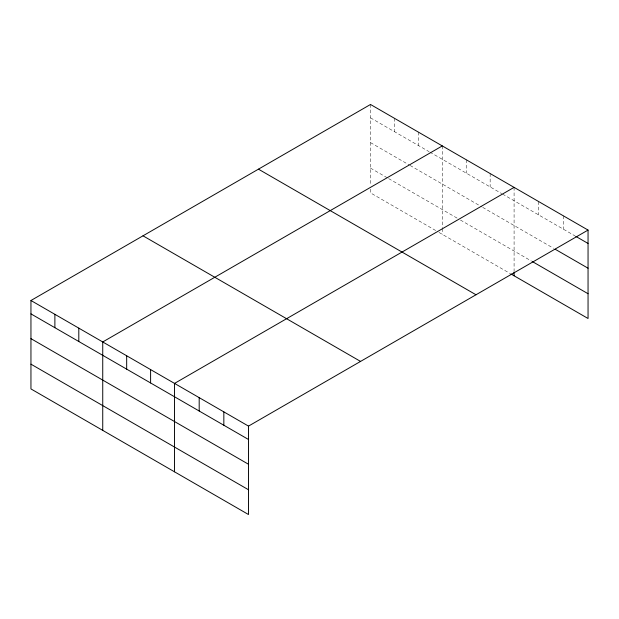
<?xml version="1.0" encoding="UTF-8"?>
<svg xmlns="http://www.w3.org/2000/svg" width="619" height="619" viewBox="0 0 619 619"><rect width="100%" height="100%" fill="white"/><g stroke="black" fill="none" stroke-linecap="round" stroke-linejoin="round"><path stroke-width="0.46" stroke-dasharray="3.1 2.32" d="M370.502 117.842L429.091 151.67M429.919 152.142L501.707 193.592M502.535 194.072L574.904 235.847M370.502 142.61L409.291 165.002M410.111 165.474L481.899 206.924M482.727 207.396L553.533 248.281M370.502 168.12L387.834 178.125M388.655 178.605L457.147 218.143M460.451 220.054L531.342 260.986M435.691 230.523L370.502 192.888L370.502 189.081M438.995 232.434L509.955 273.405M563.398 215.838L563.398 229.208M538.739 201.601L538.739 214.971M514.087 187.364L514.087 271.021M490.155 173.552L490.155 186.923M466.223 159.733L466.223 173.103M442.291 145.922L442.291 227.668M442.291 228.62L442.291 234.338M418.367 132.102L418.367 145.473M394.435 118.291L394.435 131.661M370.502 104.472L370.502 185.267"/><path stroke-width="0.93" d="M30.95 300.509L248.498 426.112L248.498 514.528L30.95 388.925L30.95 300.509L370.502 104.472L588.05 230.075L588.05 318.491L510.783 273.877M442.291 145.922L102.739 341.959L102.739 430.375M514.087 187.364L174.527 383.409L174.527 471.825M248.498 426.112L588.05 230.075M575.724 236.326L588.05 243.445M555.173 249.225L588.05 268.205M532.162 261.458L588.05 293.723M258.448 169.165L475.996 294.768M143.004 235.816L360.552 361.419M30.95 313.879L248.498 439.482M30.95 338.647L248.498 464.25M30.95 364.165L248.498 489.761M514.087 271.973L514.087 275.788M223.838 411.875L223.838 425.245M199.186 397.638L199.186 411.008M150.603 369.589L150.603 382.96M126.671 355.778L126.671 369.148M78.806 328.14L78.806 341.51M54.882 314.328L54.882 327.699"/></g></svg>
